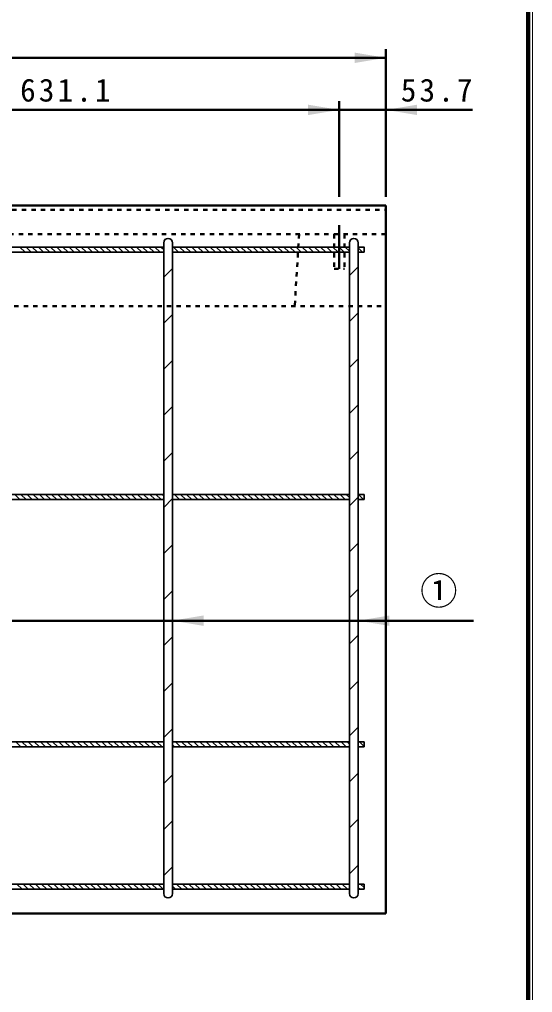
# Model space of a CAD drawing. Units: millimetres, scale not verified. Extents: x 100 to 4105, y 100 to 2870.
# Drawn here: x 3514 to 4105, y 773 to 1894 of the extents above; entities that cross this region are included whole.
import ezdxf
from ezdxf.enums import TextEntityAlignment as Align

# ---------------------------------------------------------------- set-up
doc = ezdxf.new("R2010")
doc.units = ezdxf.units.MM
doc.header["$LTSCALE"] = 5
doc.linetypes.add('USER1', pattern=[2.2, 1, -1.2])
doc.linetypes.add('USER2', pattern=[13.4, 10, -1.2, 1, -1.2])
doc.layers.add('V-nasSTD', color=7, linetype='Continuous', lineweight=35)
doc.styles.add('ＭＳ ゴシック', font='')
doc.styles.get('ＭＳ ゴシック').set_extended_font_data('MS Gothic')

msp = doc.modelspace()

# ---------------------------------------------------------------- hatches: boundary and pattern name
at = {"layer": 'V-nasSTD'}
for points in [[(3900, 1843.655), (3936, 1849.655), (3900, 1855.655)], [(3846.3, 1783.655), (3882.3, 1789.655), (3846.3, 1795.655)], [(3972, 1795.655), (3936, 1789.655), (3972, 1783.655)], [(3726, 1207.155), (3690, 1201.155), (3726, 1195.155)], [(3940, 1207.155), (3904, 1201.155), (3940, 1195.155)]]:
    msp.add_hatch(color=256, dxfattribs=at).paths.add_polyline_path(points)

# ---------------------------------------------------------------- linework, layer by layer
at = {"layer": 'V-nasSTD', "lineweight": 100}
msp.add_line((4100, 105), (4100, 2865), dxfattribs=at)
at = {"layer": 'V-nasSTD', "lineweight": 50}
for p, q in [((3936, 1689.655), (3936, 1859.655)), ((1936, 1849.655), (3936, 1849.655)), ((3882.3, 1689.655), (3882.3, 1799.655)), ((3251.2, 1789.655), (3882.3, 1789.655)), ((3882.3, 1789.655), (3936, 1789.655)), ((3936, 1789.655), (4036, 1789.655)), ((1936, 1679.655), (3936, 1679.655)), ((3936, 1679.655), (3936, 863.655)), ((4037, 1201.155), (3262, 1201.155)), ((1936, 863.655), (3936, 863.655))]:
    msp.add_line(p, q, dxfattribs=at)
at = {"layer": 'V-nasSTD', "linetype": 'USER1', "lineweight": 50}
for p, q in [((3197.5, 1674.655), (3936, 1674.655)), ((3936, 1646.655), (3197.5, 1646.655)), ((3836, 1646.655), (3831, 1563.655)), ((3876.3, 1646.655), (3876.3, 1606.655)), ((3888.3, 1646.655), (3888.3, 1606.655)), ((3876.3, 1606.655), (3888.3, 1606.655)), ((3188.75, 1563.655), (3936, 1563.655))]:
    msp.add_line(p, q, dxfattribs=at)
at = {"layer": 'V-nasSTD', "linetype": 'USER2', "lineweight": 50}
msp.add_line((3882.3, 1656.655), (3882.3, 1606.655), dxfattribs=at)
at = {"layer": 'V-nasSTD'}
for p, q in [((3476, 1631.655), (3680, 1631.655)), ((3476, 1625.655), (3680, 1625.655)), ((3514.333, 1631.655), (3520.333, 1625.655)), ((3521.404, 1631.655), (3527.404, 1625.655)), ((3528.475, 1631.655), (3534.475, 1625.655)), ((3535.546, 1631.655), (3541.546, 1625.655)), ((3542.617, 1631.655), (3548.617, 1625.655)), ((3549.688, 1631.655), (3555.688, 1625.655)), ((3556.759, 1631.655), (3562.759, 1625.655)), ((3563.83, 1631.655), (3569.83, 1625.655)), ((3570.901, 1631.655), (3576.901, 1625.655)), ((3577.972, 1631.655), (3583.972, 1625.655)), ((3585.044, 1631.655), (3591.044, 1625.655)), ((3592.115, 1631.655), (3598.115, 1625.655)), ((3599.186, 1631.655), (3605.186, 1625.655)), ((3606.257, 1631.655), (3612.257, 1625.655)), ((3613.328, 1631.655), (3619.328, 1625.655)), ((3620.399, 1631.655), (3626.399, 1625.655)), ((3627.47, 1631.655), (3633.47, 1625.655)), ((3634.541, 1631.655), (3640.541, 1625.655)), ((3641.612, 1631.655), (3647.612, 1625.655)), ((3648.683, 1631.655), (3654.683, 1625.655)), ((3655.754, 1631.655), (3661.754, 1625.655)), ((3662.825, 1631.655), (3668.825, 1625.655)), ((3669.896, 1631.655), (3675.896, 1625.655)), ((3676.967, 1631.655), (3680, 1628.622)), ((3680, 1636.655), (3680, 886.655)), ((3680, 1636.655), (3680, 1631.655)), ((3690, 1636.655), (3690, 886.655)), ((3690, 1631.655), (3690, 1636.655)), ((3690, 1631.655), (3894, 1631.655)), ((3690, 1625.655), (3894, 1625.655)), ((3691.11, 1631.655), (3697.11, 1625.655)), ((3698.181, 1631.655), (3704.181, 1625.655)), ((3705.252, 1631.655), (3711.252, 1625.655)), ((3712.323, 1631.655), (3718.323, 1625.655)), ((3719.394, 1631.655), (3725.394, 1625.655)), ((3726.465, 1631.655), (3732.465, 1625.655)), ((3733.536, 1631.655), (3739.536, 1625.655)), ((3740.607, 1631.655), (3746.607, 1625.655)), ((3747.678, 1631.655), (3753.678, 1625.655)), ((3754.749, 1631.655), (3760.749, 1625.655)), ((3761.82, 1631.655), (3767.82, 1625.655)), ((3768.891, 1631.655), (3774.891, 1625.655)), ((3775.962, 1631.655), (3781.962, 1625.655)), ((3783.033, 1631.655), (3789.033, 1625.655)), ((3790.105, 1631.655), (3796.105, 1625.655)), ((3797.176, 1631.655), (3803.176, 1625.655)), ((3804.247, 1631.655), (3810.247, 1625.655)), ((3811.318, 1631.655), (3817.318, 1625.655)), ((3818.389, 1631.655), (3824.389, 1625.655)), ((3825.46, 1631.655), (3831.46, 1625.655)), ((3832.531, 1631.655), (3838.531, 1625.655)), ((3839.602, 1631.655), (3845.602, 1625.655)), ((3846.673, 1631.655), (3852.673, 1625.655)), ((3853.744, 1631.655), (3859.744, 1625.655)), ((3860.815, 1631.655), (3866.815, 1625.655)), ((3867.886, 1631.655), (3873.886, 1625.655)), ((3874.957, 1631.655), (3880.957, 1625.655)), ((3882.028, 1631.655), (3888.028, 1625.655)), ((3889.099, 1631.655), (3894, 1626.754)), ((3894, 1636.655), (3894, 886.655)), ((3904, 1636.655), (3904, 886.655)), ((3904, 1631.655), (3911, 1631.655)), ((3904, 1630.896), (3909.242, 1625.655)), ((3904, 1625.655), (3911, 1625.655)), ((3910.313, 1631.655), (3911, 1630.967)), ((3911, 1631.655), (3911, 1625.655)), ((3680, 1596.904), (3690, 1606.904)), ((3894, 1598.772), (3904, 1608.772)), ((3680, 1543.871), (3690, 1553.871)), ((3894, 1545.739), (3904, 1555.739)), ((3894, 1492.706), (3904, 1502.706)), ((3680, 1490.838), (3690, 1500.838)), ((3680, 1437.805), (3690, 1447.805)), ((3894, 1439.673), (3904, 1449.673)), ((3680, 1384.772), (3690, 1394.772)), ((3894, 1386.64), (3904, 1396.64)), ((3476, 1346.655), (3680, 1346.655)), ((3508.414, 1346.655), (3514.414, 1340.655)), ((3515.485, 1346.655), (3521.485, 1340.655)), ((3522.556, 1346.655), (3528.556, 1340.655)), ((3529.627, 1346.655), (3535.627, 1340.655)), ((3536.698, 1346.655), (3542.698, 1340.655)), ((3543.769, 1346.655), (3549.769, 1340.655)), ((3550.84, 1346.655), (3556.84, 1340.655)), ((3557.912, 1346.655), (3563.912, 1340.655)), ((3564.983, 1346.655), (3570.983, 1340.655)), ((3572.054, 1346.655), (3578.054, 1340.655)), ((3579.125, 1346.655), (3585.125, 1340.655)), ((3586.196, 1346.655), (3592.196, 1340.655)), ((3593.267, 1346.655), (3599.267, 1340.655)), ((3600.338, 1346.655), (3606.338, 1340.655)), ((3607.409, 1346.655), (3613.409, 1340.655)), ((3614.48, 1346.655), (3620.48, 1340.655)), ((3621.551, 1346.655), (3627.551, 1340.655)), ((3628.622, 1346.655), (3634.622, 1340.655)), ((3635.693, 1346.655), (3641.693, 1340.655)), ((3642.764, 1346.655), (3648.764, 1340.655)), ((3649.835, 1346.655), (3655.835, 1340.655)), ((3656.906, 1346.655), (3662.906, 1340.655)), ((3663.978, 1346.655), (3669.978, 1340.655)), ((3671.049, 1346.655), (3677.049, 1340.655)), ((3678.12, 1346.655), (3680, 1344.774)), ((3690, 1346.655), (3894, 1346.655)), ((3692.262, 1346.655), (3698.262, 1340.655)), ((3699.333, 1346.655), (3705.333, 1340.655)), ((3706.404, 1346.655), (3712.404, 1340.655)), ((3713.475, 1346.655), (3719.475, 1340.655)), ((3720.546, 1346.655), (3726.546, 1340.655)), ((3727.617, 1346.655), (3733.617, 1340.655)), ((3734.688, 1346.655), (3740.688, 1340.655)), ((3741.759, 1346.655), (3747.759, 1340.655)), ((3748.83, 1346.655), (3754.83, 1340.655)), ((3755.901, 1346.655), (3761.901, 1340.655)), ((3762.972, 1346.655), (3768.972, 1340.655)), ((3770.044, 1346.655), (3776.044, 1340.655)), ((3777.115, 1346.655), (3783.115, 1340.655)), ((3784.186, 1346.655), (3790.186, 1340.655)), ((3791.257, 1346.655), (3797.257, 1340.655)), ((3798.328, 1346.655), (3804.328, 1340.655)), ((3805.399, 1346.655), (3811.399, 1340.655)), ((3812.47, 1346.655), (3818.47, 1340.655)), ((3819.541, 1346.655), (3825.541, 1340.655)), ((3826.612, 1346.655), (3832.612, 1340.655)), ((3833.683, 1346.655), (3839.683, 1340.655)), ((3840.754, 1346.655), (3846.754, 1340.655)), ((3847.825, 1346.655), (3853.825, 1340.655)), ((3854.896, 1346.655), (3860.896, 1340.655)), ((3861.967, 1346.655), (3867.967, 1340.655)), ((3869.038, 1346.655), (3875.038, 1340.655)), ((3876.11, 1346.655), (3882.11, 1340.655)), ((3883.181, 1346.655), (3889.181, 1340.655)), ((3890.252, 1346.655), (3894, 1342.906)), ((3904, 1346.655), (3911, 1346.655)), ((3904.394, 1346.655), (3910.394, 1340.655)), ((3911, 1346.655), (3911, 1340.655)), ((3476, 1340.655), (3680, 1340.655)), ((3680, 1331.739), (3690, 1341.739)), ((3690, 1341.845), (3691.191, 1340.655)), ((3690, 1340.655), (3894, 1340.655)), ((3894, 1333.607), (3904, 1343.607)), ((3904, 1340.655), (3911, 1340.655)), ((3894, 1280.574), (3904, 1290.574)), ((3680, 1278.706), (3690, 1288.706)), ((3680, 1225.673), (3690, 1235.673)), ((3894, 1227.541), (3904, 1237.541)), ((3680, 1172.64), (3690, 1182.64)), ((3894, 1174.508), (3904, 1184.508)), ((3680, 1119.607), (3690, 1129.607)), ((3894, 1121.475), (3904, 1131.475)), ((3680, 1066.574), (3690, 1076.574)), ((3894, 1068.442), (3904, 1078.442)), ((3476, 1061.655), (3680, 1061.655)), ((3476, 1055.655), (3680, 1055.655)), ((3509.566, 1061.655), (3515.566, 1055.655)), ((3516.637, 1061.655), (3522.637, 1055.655)), ((3523.708, 1061.655), (3529.708, 1055.655)), ((3530.779, 1061.655), (3536.779, 1055.655)), ((3537.851, 1061.655), (3543.851, 1055.655)), ((3544.922, 1061.655), (3550.922, 1055.655)), ((3551.993, 1061.655), (3557.993, 1055.655)), ((3559.064, 1061.655), (3565.064, 1055.655)), ((3566.135, 1061.655), (3572.135, 1055.655)), ((3573.206, 1061.655), (3579.206, 1055.655)), ((3580.277, 1061.655), (3586.277, 1055.655)), ((3587.348, 1061.655), (3593.348, 1055.655)), ((3594.419, 1061.655), (3600.419, 1055.655)), ((3601.49, 1061.655), (3607.49, 1055.655)), ((3608.561, 1061.655), (3614.561, 1055.655)), ((3615.632, 1061.655), (3621.632, 1055.655)), ((3622.703, 1061.655), (3628.703, 1055.655)), ((3629.774, 1061.655), (3635.774, 1055.655)), ((3636.845, 1061.655), (3642.845, 1055.655)), ((3643.917, 1061.655), (3649.917, 1055.655)), ((3650.988, 1061.655), (3656.988, 1055.655)), ((3658.059, 1061.655), (3664.059, 1055.655)), ((3665.13, 1061.655), (3671.13, 1055.655)), ((3672.201, 1061.655), (3678.201, 1055.655)), ((3679.272, 1061.655), (3680, 1060.926)), ((3690, 1061.655), (3894, 1061.655)), ((3690, 1057.998), (3692.343, 1055.655)), ((3690, 1055.655), (3894, 1055.655)), ((3693.414, 1061.655), (3699.414, 1055.655)), ((3700.485, 1061.655), (3706.485, 1055.655)), ((3707.556, 1061.655), (3713.556, 1055.655)), ((3714.627, 1061.655), (3720.627, 1055.655)), ((3721.698, 1061.655), (3727.698, 1055.655)), ((3728.769, 1061.655), (3734.769, 1055.655)), ((3735.84, 1061.655), (3741.84, 1055.655)), ((3742.912, 1061.655), (3748.912, 1055.655)), ((3749.983, 1061.655), (3755.983, 1055.655)), ((3757.054, 1061.655), (3763.054, 1055.655)), ((3764.125, 1061.655), (3770.125, 1055.655)), ((3771.196, 1061.655), (3777.196, 1055.655)), ((3778.267, 1061.655), (3784.267, 1055.655)), ((3785.338, 1061.655), (3791.338, 1055.655)), ((3792.409, 1061.655), (3798.409, 1055.655)), ((3799.48, 1061.655), (3805.48, 1055.655)), ((3806.551, 1061.655), (3812.551, 1055.655)), ((3813.622, 1061.655), (3819.622, 1055.655)), ((3820.693, 1061.655), (3826.693, 1055.655)), ((3827.764, 1061.655), (3833.764, 1055.655)), ((3834.835, 1061.655), (3840.835, 1055.655)), ((3841.906, 1061.655), (3847.906, 1055.655)), ((3848.978, 1061.655), (3854.978, 1055.655)), ((3856.049, 1061.655), (3862.049, 1055.655)), ((3863.12, 1061.655), (3869.12, 1055.655)), ((3870.191, 1061.655), (3876.191, 1055.655)), ((3877.262, 1061.655), (3883.262, 1055.655)), ((3884.333, 1061.655), (3890.333, 1055.655)), ((3891.404, 1061.655), (3894, 1059.059)), ((3904, 1061.655), (3911, 1061.655)), ((3904, 1056.13), (3904.475, 1055.655)), ((3904, 1055.655), (3911, 1055.655)), ((3905.546, 1061.655), (3911, 1056.201)), ((3911, 1061.655), (3911, 1055.655)), ((3680, 1013.541), (3690, 1023.541)), ((3894, 1015.409), (3904, 1025.409)), ((3680, 960.508), (3690, 970.508)), ((3894, 962.376), (3904, 972.376)), ((3894, 909.343), (3904, 919.343)), ((3680, 907.475), (3690, 917.475)), ((3476, 897.655), (3680, 897.655)), ((3510.932, 897.655), (3516.932, 891.655)), ((3518.003, 897.655), (3524.003, 891.655)), ((3525.074, 897.655), (3531.074, 891.655)), ((3532.145, 897.655), (3538.145, 891.655)), ((3539.216, 897.655), (3545.216, 891.655)), ((3546.287, 897.655), (3552.287, 891.655)), ((3553.358, 897.655), (3559.358, 891.655)), ((3560.429, 897.655), (3566.429, 891.655)), ((3567.5, 897.655), (3573.5, 891.655)), ((3574.571, 897.655), (3580.571, 891.655)), ((3581.642, 897.655), (3587.642, 891.655)), ((3588.713, 897.655), (3594.713, 891.655)), ((3595.785, 897.655), (3601.785, 891.655)), ((3602.856, 897.655), (3608.856, 891.655)), ((3609.927, 897.655), (3615.927, 891.655)), ((3616.998, 897.655), (3622.998, 891.655)), ((3624.069, 897.655), (3630.069, 891.655)), ((3631.14, 897.655), (3637.14, 891.655)), ((3638.211, 897.655), (3644.211, 891.655)), ((3645.282, 897.655), (3651.282, 891.655)), ((3652.353, 897.655), (3658.353, 891.655)), ((3659.424, 897.655), (3665.424, 891.655)), ((3666.495, 897.655), (3672.495, 891.655)), ((3673.566, 897.655), (3679.566, 891.655)), ((3690, 897.655), (3894, 897.655)), ((3694.779, 897.655), (3700.779, 891.655)), ((3701.851, 897.655), (3707.851, 891.655)), ((3708.922, 897.655), (3714.922, 891.655)), ((3715.993, 897.655), (3721.993, 891.655)), ((3723.064, 897.655), (3729.064, 891.655)), ((3730.135, 897.655), (3736.135, 891.655)), ((3737.206, 897.655), (3743.206, 891.655)), ((3744.277, 897.655), (3750.277, 891.655)), ((3751.348, 897.655), (3757.348, 891.655)), ((3758.419, 897.655), (3764.419, 891.655)), ((3765.49, 897.655), (3771.49, 891.655)), ((3772.561, 897.655), (3778.561, 891.655)), ((3779.632, 897.655), (3785.632, 891.655)), ((3786.703, 897.655), (3792.703, 891.655)), ((3793.774, 897.655), (3799.774, 891.655)), ((3800.845, 897.655), (3806.845, 891.655)), ((3807.917, 897.655), (3813.917, 891.655)), ((3814.988, 897.655), (3820.988, 891.655)), ((3822.059, 897.655), (3828.059, 891.655)), ((3829.13, 897.655), (3835.13, 891.655)), ((3836.201, 897.655), (3842.201, 891.655)), ((3843.272, 897.655), (3849.272, 891.655)), ((3850.343, 897.655), (3856.343, 891.655)), ((3857.414, 897.655), (3863.414, 891.655)), ((3864.485, 897.655), (3870.485, 891.655)), ((3871.556, 897.655), (3877.556, 891.655)), ((3878.627, 897.655), (3884.627, 891.655)), ((3885.698, 897.655), (3891.698, 891.655)), ((3892.769, 897.655), (3894, 896.424)), ((3904, 897.655), (3911, 897.655)), ((3906.912, 897.655), (3911, 893.566)), ((3911, 897.655), (3911, 891.655)), ((3476, 891.655), (3680, 891.655)), ((3690, 895.363), (3693.708, 891.655)), ((3690, 891.655), (3894, 891.655)), ((3904, 893.495), (3905.84, 891.655)), ((3904, 891.655), (3911, 891.655))]:
    msp.add_line(p, q, dxfattribs=at)
at = {"layer": 'V-nasSTD', "lineweight": 13}
msp.add_lwpolyline([(100, 100), (100, 2870), (4105, 2870), (4105, 100)], close=True, dxfattribs=at)
at = {"layer": 'V-nasSTD'}
for centre, start, end in [((3685, 1636.655), 0, 180), ((3899, 1636.655), 0, 180), ((3685, 886.655), 180, 0), ((3899, 886.655), 180, 0)]:
    msp.add_arc(centre, 5, start, end, dxfattribs=at)

# ---------------------------------------------------------------- texts
at = {"layer": 'V-nasSTD', "style": 'ＭＳ ゴシック'}
msp.add_text('①', height=31.67, dxfattribs=at).set_placement((3975.4, 1251.355), align=Align.TOP_LEFT)
at = {"layer": 'V-nasSTD', "char_height": 26.39, "attachment_point": 1, "style": 'ＭＳ ゴシック'}
for s, insert in [('\\T1.2;631.1', (3514.55, 1825.655)), ('\\T1.2;53.7', (3953.2, 1825.655))]:
    msp.add_mtext(s, dxfattribs=dict(at, insert=insert))

doc.saveas('drawing.dxf')
